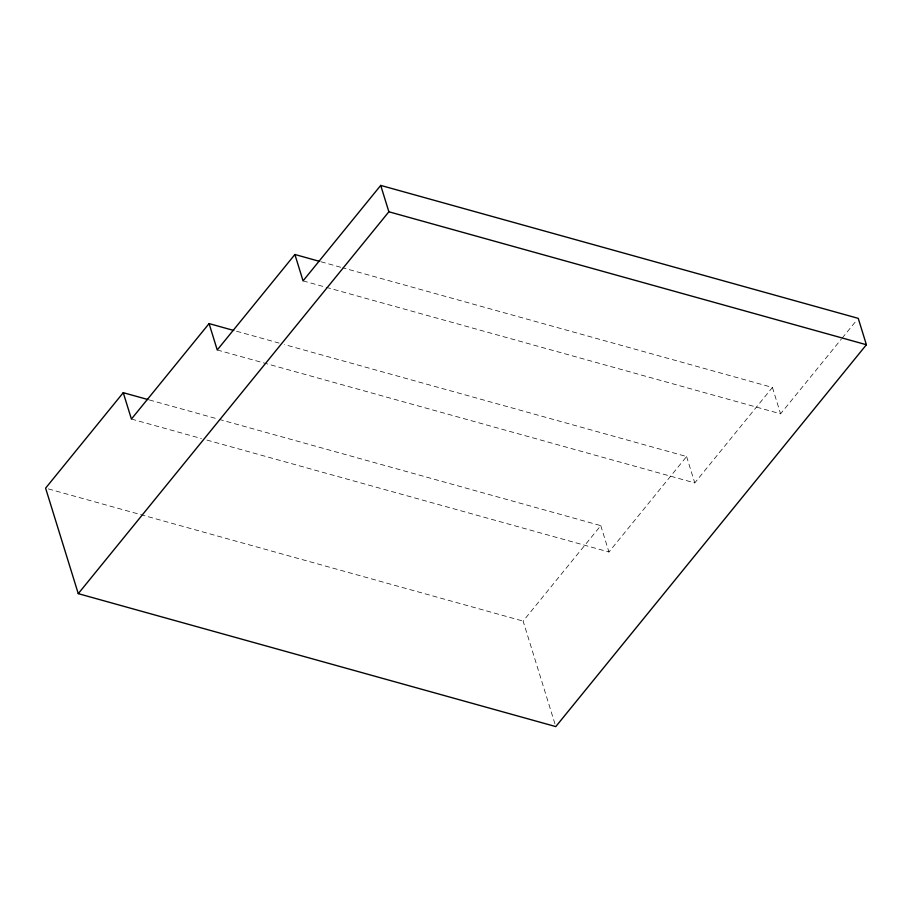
<?xml version="1.0" encoding="UTF-8"?>
<svg xmlns="http://www.w3.org/2000/svg" width="912" height="912" viewBox="0 0 912 912"><rect width="100%" height="100%" fill="white"/><g stroke="black" fill="none" stroke-linecap="round" stroke-linejoin="round"><path stroke-width="0.68" stroke-dasharray="4.56 3.42" d="M554.952 723.889L523.123 621.095L600.78 525.631L219.313 419.417M206.887 440.063L608.942 551.999L686.599 456.536L284.544 344.599M217.238 349.969L694.762 482.915L772.418 387.44L342.923 267.866M303.058 280.873L780.581 413.82L841.274 339.207M842.164 338.101L856.448 320.545M320.967 261.755L341.544 267.49M236.516 331.227L279.049 343.072M149.329 399.935L217.934 419.041M131.419 419.053L201.404 438.535M48.347 488.912L523.123 621.095M772.418 387.44L780.581 413.82M686.599 456.536L694.762 482.915M600.78 525.631L608.942 551.999"/><path stroke-width="1.37" d="M147.949 399.559L123.257 392.684L45.6 488.148L78.261 593.644L555.784 726.59L866.4 344.736L858.238 318.356L380.714 185.41L303.058 280.873L294.895 254.494L319.588 261.379M233.768 330.463L209.076 323.589L131.419 419.053L123.257 392.684M294.895 254.494L217.238 349.969L209.076 323.589M78.261 593.644L388.877 211.778L380.714 185.41M388.877 211.778L866.4 344.736"/></g></svg>
